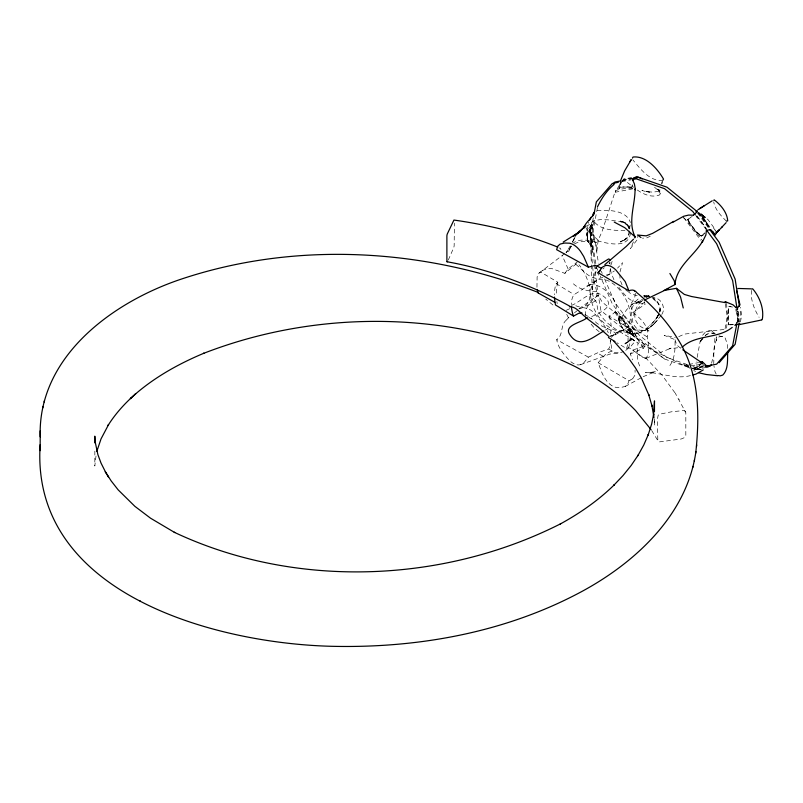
<?xml version="1.0" encoding="UTF-8"?>
<svg xmlns="http://www.w3.org/2000/svg" width="803" height="803" viewBox="0 0 803 803"><rect width="100%" height="100%" fill="white"/><g stroke="black" fill="none" stroke-linecap="round" stroke-linejoin="round"><path stroke-width="0.6" stroke-dasharray="4.01 3.01" d="M94.854 451.105L94.804 466.041L96.32 453.504M637.341 190.03C643.695 194.477 651.785 197.909 659.434 194.999L660.267 193.814L660.156 191.074L657.737 189.508L659.895 191.265L658.872 192.298L659.956 189.578M732.577 307.047L728.562 306.485L728 318.319L728.562 324.954L728.562 306.485L731.091 306.324M703.448 234.988C698.008 239.675 690.6 223.164 687.709 219.651L689.697 217.673L692.276 216.499M737.766 314.103L737.766 319.192M716.386 336.768L716.457 340.552L716.156 337.059M625.667 350.409L630.957 346.213L635.133 341.265C623.349 332.803 608.112 327.323 600.232 314.385C596.147 310.841 598.285 302.319 594.702 300.101C588.9 289.512 595.354 277.125 595.977 265.954M590.356 237.427L591.379 224.85L592.805 225.241L590.697 237.628L592.805 252.463L591.379 251.188L590.356 237.427L591.319 263.635M751.457 290.375C750.424 299.981 754.268 309.265 759.116 317.336M598.125 362.705L629 380.712L627.655 384.376L625.206 386.464L620.709 387.498L615.771 387.307A16.351 9.536 62 0 1 605.321 379.016L602.33 373.726L598.125 362.705C602.712 357.907 604.87 352.878 612.257 351.092L610.21 340.121M635.334 293.276L634.761 297.461L630.395 304.899L632.814 312.528C639.961 317.868 650.129 326.871 647.138 336.848C648.954 343.293 649.737 350.71 646.927 356.964L645.06 358.499L628.749 347.599L626.501 348.592L616.925 342.74M737.776 309.727L737.967 306.876M587.967 241.432C600.423 256.548 583.58 239.013 587.324 236.443L587.876 240.649L586.692 232.649L587.786 224.72M585.407 315.529C585.016 306.846 591.59 300.021 598.175 295.283L602.19 302.028L615.429 313.12A96.982 55.999 60 0 0 632.684 335.032L635.043 337.36L634.641 338.033L624.925 343.955L631.74 338.324L634.641 338.033M728.1 313.642L728.783 306.796M619.213 315.95L618.812 319.574L619.153 315.92L622.355 318.871L627.193 326.67L631.71 331.438L635.043 337.36M697.145 357.425L700.256 340.944M631.74 338.324L635.133 341.265M630.646 338.464L638.024 342.941C637.221 351.312 635.986 360.738 640.975 368.105M610.34 268.363L609.989 271.625L608.293 274.817M610.782 339.699L609.658 347.127L608.644 349.004L597.392 352.939L588.358 357.154L583.691 362.966L580.469 364.672A16.351 9.807 60.5 0 1 569.618 360.667C564.057 354.605 558.135 348.03 556.69 339.649C563.646 335.152 560.012 325.165 566.376 320.046M630.425 233.061C628.729 250.084 604.729 242.918 593.999 239.816L591.279 240.117L589.803 230.712L591.279 223.023L593.999 220.604L600.483 219.62L607.941 219.831L620.046 221.598L625.186 223.636L628.147 225.974L629.893 228.865L627.103 224.167L624.363 222.301L620.568 221.116L624.202 222.421L626.952 224.428L624.363 222.301M631.65 331.418L630.867 330.856L631.58 331.328C635.394 335.955 627.705 332.522 626.26 331.438C622.536 331.91 614.165 312.166 621.432 317.466L633.557 333.827C641.587 333.576 649.045 328.778 654.565 323.248M587.405 237.146C585.257 231.686 593.527 229.819 591.52 225.131C586.672 229.116 585.367 238.792 589.522 244.283M659.343 311.745L659.654 309.285M591.901 227.58C587.134 230.411 586.672 236.544 587.806 241.442M629.311 230.923C629.652 236.323 625.627 241.01 620.398 241.954L627.103 238.1M629.04 231.485C629.502 236.744 625.146 240.569 620.328 241.532L624.202 240.318L626.952 238.13L624.102 240.147M726.625 328.186L727.508 316.613L726.625 304.006M632.684 188.705A96.982 55.999 60 0 0 615.429 190.692L601.989 231.676L598.175 240.217L596.82 251.58L596.679 242.265C589.071 240.448 579.886 238.029 573.021 243.048M659.865 311.684C661.2 306.636 658.079 301.767 654.525 298.435M619.595 323.358L618.922 319.584L619.394 316.352M659.534 311.805L659.895 309.326L659.424 311.755M629.12 228.996L629.472 226.607M659.775 311.835C661.26 306.254 656.954 301.346 653.09 297.883M659.845 311.976L660.267 308.854M629.231 228.865L630.566 223.686M590.396 228.062L589.894 231.465L592.805 252.463M737.806 307.007L737.335 309.807L737.837 306.967M610.842 265.191L612.257 261.015L609.055 263.685M595.545 321.742C597.141 326.269 627.856 334.028 609.959 336.005M632.393 185.473L631.851 187.4L622.466 186.898L619.595 187.36L618.722 188.043L619.163 188.876L621.05 181.709M594.401 263.504L590.727 231.234L593.537 216.559M593.999 220.604L592.343 229.246L593.999 239.816M597.452 207.766L593.236 229.778L598.466 263.143M725.059 328.798L727.167 316.412L725.44 304.036M736.843 323.729L738.248 316.392L737.084 308.984M738.087 322.425L739.131 316.934L737.847 308.703M739.352 322.284L740.747 314.947L739.784 308.774M740.436 321.953L741.671 315.469L740.386 307.248M618.722 319.534L619.364 316.312M659.554 312.126L660.156 309.356M620.528 180.745L619.183 188.866L621.753 181.689M632.252 184.67L631.851 187.4M619.976 272.026L622.536 262.681L617.527 268.152M615.259 312.849L615.56 311.775L622.375 318.871M711.609 363.217L714.108 351.915L714.971 337.3M628.749 347.599C629.512 345.25 632.975 322.304 627.083 327.132L609.015 316.011C629.291 308.442 602.3 281.793 590.004 284.874M536.956 287.273L537.117 276.884L538.542 273.512L540.519 271.916L557.814 282.254L555.716 284.543A52.075 30.062 60 0 0 554.461 294.821M626.501 348.592L626.842 347.619A52.075 30.062 60 0 0 627.785 331.609L627.083 327.132M557.814 282.254L556.499 288.147L556.308 295.805M591.289 224.92L590.506 226.817M621.432 317.466L626.721 309.597L639.288 297.963M570.853 245.939L568.383 252.132L571.043 246.21M588.218 223.405L588.679 222.17M632.734 188.846L615.54 192.188L620.358 183.024M661.762 314.525C666.57 307.679 660.457 296.307 651.966 297.742M633.467 241.803L630.435 248.549L638.024 238.591L637.331 236.453M639.61 332.733C647.348 328.307 655.047 322.244 658.771 313.933M611.434 337.431C621.181 324.201 637.291 336.788 645.13 345.742L632.764 350.108L630.385 353.993L632.503 359.925M658.912 314.003L654.555 320.829L649.597 325.627M448.295 260.021L453.785 247.545A3.573 0.753 -81.2 0 0 454.157 245.588L454.398 223.104M659.082 314.033L655.639 319.403L657.938 316.512M657.506 316.804L658.902 313.983M641.316 301.195C635.384 306.686 632.001 316.984 637.712 323.669C640.724 329.28 659.644 333.024 640.423 329.963C639.188 330.695 613.101 328.256 622.546 333.375M571.074 246.049L570.25 247.685L573.332 244.463M574.366 238.401L572.308 242.305L575.631 235.931M572.308 242.305L575.58 236.062M737.606 322.033L737.927 311.604L736.271 307.88M702.605 335.293L705.747 331.719L708.969 330.746L711.849 330.816L715.242 333.807M542.166 270.581L547.104 268.583L552.253 268.714L564.86 273.351L575.771 264.277L576.574 262.862M645.13 345.742L643.323 348.311L630.385 353.993M669.893 365.526C675.162 358.028 675.233 348.442 674.982 339.639L664.171 335.293L675.343 337.431M620.649 182.923L618.722 188.043C619.675 185.784 643.464 188.273 626.24 186.768M564.86 273.351L568.122 268.955L577.578 261.708M702.836 338.143L700.587 341.717L702.956 338.244M596.348 280.578L574.125 294.611L572.85 296.628A28.205 16.281 60 0 0 571.335 304.568M703.89 234.225L704.843 232.74M587.806 232.579L589.653 229.698M661.15 315.428L654.826 323.017L650.149 327.233M592.805 225.241C590.777 220.444 589.272 231.756 590.295 234.044M702.093 338.846L700.166 341.416L702.173 338.956M570.13 246.109L566.035 252.794L568.815 249.482L566.215 252.293M598.175 295.283L596.85 296.478L596.679 291.549L594.421 282.184L592.654 267.178M628.578 228.835L630.064 226.918M645.06 358.499L646.104 358.248L662.114 375.262L675.524 393.57M736.1 323.268L737.295 321.883M643.323 348.311C635.986 337.119 628.719 324.753 631.81 310.641C631.288 302.942 639.439 303.504 643.323 299.67M566.547 319.855L568.936 317.315M654.826 323.017L659.122 318.339M622.355 181.036L623.67 179.631L623.319 179.139L632.393 177.383M701.42 235.992L704.161 233.452M692.949 368.547L696.452 367.734L701.441 363.588M622.034 181.348L623.67 179.631L633.567 187.27M622.104 180.936L623.7 179.31L627.193 178.427L631.058 178.657M578.923 308.894C598.647 304.498 588.087 274.997 578.923 264.709M692.859 368.326L696.331 367.543L701.42 363.588M699.122 365.887L701.42 363.709M692.537 368.095C696.131 371.387 699.503 365.877 703.9 366.891M644.869 301.828C638.064 307.419 627.645 317.687 635.193 326.691C640.583 334.64 650.45 328.206 654.997 322.826M690.851 217.362L687.709 219.651M632.734 378.665L635.143 374.81L635.053 370.163M564.68 253.638L538.542 273.512M602.953 268.925L604.288 267.76M589.522 229.578L591.851 227.681L591.279 223.023M577.578 310.349L574.035 313.16M579.053 308.784L597.512 295.444M646.586 297.24L649.075 295.645L643.775 295.956M705.084 335.513L707.453 333.757M632.814 312.528L645.13 304.317L644.337 301.978M606.887 275.921L614.395 270.912M635.524 303.393L642.38 299.208M632.583 378.785L630.807 379.849M619.735 187.531L618.922 188.053L619.394 188.625M646.014 329.943L649.547 327.714M595.977 300.533L585.387 306.626M705.355 335.453L708.055 333.817L714.349 333.255M571.435 305.351C581.171 302.119 592.433 287.062 603.374 296.166C618.27 307.188 596.85 313.481 588.77 318.118M605.472 330.073L607.921 328.367M610.29 336.477L616.001 333.797M614.877 335.022L624.553 329.431M586.029 226.255L591.931 223.395M615.59 333.094L620.067 330.866M696.331 367.543L699.172 365.987M646.224 297.12L648.151 296.076M641.105 377.811L625.206 386.464M650.289 236.152L646.987 237.818L642.47 238.21M643.133 376.717L655.77 371.468L649.627 372.662L651.916 372.361L645.431 372.301C660.588 372.421 675.584 379.769 690.7 375.513M574.396 243.951C580.439 240.438 587.826 241.482 594.421 242.506L596.669 242.265M569.739 308.673L566.215 310.329M630.696 379.909L629 380.712M618.862 287.303C623.831 294.089 632.925 306.174 641.988 301.125M641.185 300.543L630.395 304.899M678.696 336.708L684.347 334.108L726.484 329.19M586.672 286.169L589.994 284.874M646.054 358.309L671.629 347.95L669.019 348.813L680.864 347.378M580.469 364.672L609.848 354.093L619.565 352.918L623.74 351.473M609.828 273.964L606.225 275.138M643.605 295.775L649.396 295.193M727.699 348.492L727.237 343.935L725.199 338.043L723.593 336.638L721.124 336.337L718.625 337.079C712.131 344.065 714.269 354.946 713.726 363.679M635.334 333.887L637.562 333.315M643.916 296.859L649.547 296.709L643.946 296.959M662.897 180.203C649.948 182.01 640.212 168.65 632.804 159.807M559.189 248.057L560.374 248.177L560.936 249.643M733.741 324.643L728.562 324.954M602.912 277.416C591.028 281.763 583.671 270.611 575.771 264.277M622.636 180.243L633.547 178.125M622.014 180.635L631.59 178.778M621.903 181.619L631.479 179.762M687.589 364.713L685.13 365.194L682.43 364.251L685.18 365.335A96.982 55.999 60 0 0 702.434 363.347M688.813 364.482L698.64 362.575M703.599 365.716L695.217 367.342L691.694 366.118M692.708 368.798L703.478 366.7M695.388 369.521L707.513 367.162M597.081 210.627C608.112 209.834 626.481 209.944 630.395 222.551M624.995 230.29C614.255 230.772 599.771 230.2 593.146 220.423M626.26 331.438L630.807 333.687L633.557 333.827M649.697 192.017L641.898 190.452L645.933 191.606L653.09 192.158L660.156 191.074L659.122 191.947L659.895 191.265L659.584 190.381M732.577 324.733L728.371 324.442M614.245 352.678L619.565 352.918M630.807 333.687L633.437 333.827M701.32 369.47L692.226 368.286M649.697 296.357L645.933 296.096L649.607 296.538M711.408 333.054L713.546 333.215M596.679 291.549C587.786 291.148 578.019 289.401 571.957 282.254M693.822 369.711L700.999 369.39L692.848 368.055M646.024 358.178L641.647 356.893L632.764 350.108M632.563 333.837L630.054 333.556L626.24 331.629L629.753 333.255M721.124 336.337L719.779 336.206L722.329 336.497L718.926 335.554M588.98 317.406L593.909 320.216M638.686 302.49L645.13 304.317M689.807 368.326L687.709 365.656L688.562 365.977M637.231 295.675L631.509 294.119L628.659 292.182M645.983 191.415L649.547 192.369M686.987 364.482L666.992 357.536L638.766 334.751L614.837 302.48L604.177 277.898M594.541 264.749L597.502 290.827L600.935 310.51L616.262 323.318L664.482 358.981L688.01 367.162M633.226 333.817L629.753 333.044L631.851 333.406M682.821 364.943L638.024 342.941M602.802 356.11L597.392 352.939M575.771 305.702C581.693 308.503 589.382 306.786 593.758 312.969C599.379 318.901 604.789 325.265 608.293 332.713M688.552 367.312L682.43 364.251M647.138 336.848L629.291 326.048M598.827 275.208L596.659 271.484L596.157 266.877M612.257 351.092L608.644 349.004M702.565 364.381L704.161 365.235M588.358 357.154L556.69 339.649M584.855 314.555L591.67 318.389M693.641 370.414L695.579 371.528M556.057 283.569L574.125 294.611M696.713 216.499L701.32 221.216L706.228 229.507M599.189 331.739L593.658 327.172L589.452 322.194M705.355 217.171L700.587 213.879L708.055 219.691L715.804 230.18M688.151 220.765L696.452 231.736L701.451 236.022M687.709 365.656L688.251 366.068M589.653 244.132L591.891 246.009L590.506 236.413L590.807 237.307M696.522 216.8L697.205 217.292M552.956 305.02L545.729 299.087M726.404 221.126C720.903 215.887 715.152 209.573 713.686 201.874M654.505 187.219L659.223 191.134L660.267 193.814M626.832 224.679L624.102 222.551L620.398 221.046C624.523 221.949 628.849 225.432 628.679 229.086M683.323 217.643L685.13 219.099A96.982 55.999 60 0 1 701.782 239.936M664.482 358.981L636.257 336.206L612.328 303.925L600.222 276.001M635.454 337.14L632.734 334.941L615.56 311.775M598.175 240.217L588.027 230.993L585.758 227.49M625.407 289.602L627.625 291.429M680.693 348.321L676.738 344.959L674.982 339.639M699.172 234.486L701.441 236.373M711.849 330.816L713.987 333.235M702.836 215.405L705.215 217.432L701.029 213.759L705.084 217.693M700.065 214.08L709.26 226.446M698.71 212.745L699.242 213.257M696.452 231.736L699.122 234.356M683.604 217.452L700.818 240.258M652.929 298.294L656.332 301.667L652.779 298.134M698.58 212.243L702.023 215.746L710.163 227.701M697.606 212.404L701.581 216.439L709.31 227.801L701.581 216.439M698.52 213.166L709.26 227.65M697.395 212.915L708.999 228.564M696.813 215.746L706.801 229.216M695.609 215.334L705.767 229.026M623.329 315.127L636.93 333.486M713.546 227.932L716.256 232.097M702.023 215.746L707.112 223.274M736.08 308.984L737.576 311.725M651.695 430.488L658.119 441.078A3.112 2.449 -24.9 0 0 659.373 441.901L681.185 439.01L684.417 437.635L685.822 435.336L685.822 412.632L675.213 393.068M622.556 327.734L619.735 323.318L618.922 319.584M627.103 224.167L628.759 226.777L629.04 228.855M678.906 399.141L679.218 399.653M685.571 411.989L685.26 411.477A3.573 2.821 -24.9 0 0 683.855 410.544L671.75 411.748L659.373 414.248A3.112 2.449 -24.9 0 0 658.119 415.462L657.286 420.059L657.848 440.616M687.8 219.751L689.807 223.636M613.964 279.825L610.922 272.167L610.471 267.64M568.122 268.955L562.261 255.615M716.216 374.128L715.011 371.689L713.947 365.947M566.707 314.284L568.424 317.777M622.104 318.49L623.7 321.812M622.064 284.854L620.067 279.876L619.906 275.178M601.276 271.203L602.24 273.432M597.793 270.41L596.348 267.068L590.727 231.234M738.991 322.053L736.602 313.582M609.015 316.011L609.698 317.908A28.205 16.281 60 0 1 610.049 334.68M594.421 242.506L591.379 224.85M736.572 313.431L735.428 307.8M687.99 219.771L688.301 220.885M688.301 366.851L687.99 365.696L688.151 366.971M615.54 192.188L615.259 190.763M556.85 301.506L557.202 303.685M609.658 261.969L609.959 264.006M586.692 232.649L587.545 239.093M697.094 368.216L696.793 361.039M589.803 230.712L590.878 240.157M591.279 240.117L591.841 245.648M728.231 322.515L728.401 324.241M592.303 263.153L591.379 251.188M654.335 421.033L654.606 426.845M591.359 264.88L592.323 291.087M654.485 418.704L654.495 424.626M700.336 214.291A52.667 1.676 39.9 0 1 699.473 213.447M628.578 341.676L623.831 344.045L628.578 341.676M659.363 190.301L657.577 189.056L659.654 191.465L659.363 190.301M590.556 295.022A28.205 16.281 60 0 0 621.532 330.555A28.205 16.281 60 0 0 619.274 289.451A28.205 16.281 60 0 0 590.556 295.022"/><path stroke-width="1.2" d="M695.92 451.557C687.047 514.542 636.046 561.909 582.727 591.008C506.131 632.523 417.58 648.422 331.057 646.285C214.02 643.213 30.353 593.397 40.16 444.681M40.2 436.832C37.661 356.261 113.394 301.406 182.522 278.701C297.612 240.619 425.941 248.729 538.281 292.473M654.465 411.588L654.495 400.908L653.512 415.512L653.692 414.027L651.655 424.044L648.141 435.065L648.473 434.192L643.745 445.063L637.833 455.723L638.244 455.04L631.168 465.469L622.977 475.607L613.693 485.413L614.175 484.932C598.215 500.53 579.726 513.348 560.183 524.038L560.665 523.777C442.433 583.61 294.571 589.021 174.181 532.248L174.733 532.54L150.542 518.196L134.874 506.332L118.161 489.86L111.155 480.897L105.273 471.692L108.566 477.133L108.074 476.33M40.15 450.644L40.21 430.86M588.398 267.168L556.63 249.673L557.814 246.099L560.193 244.052L564.66 243.038L569.618 243.209A16.351 9.335 58 0 1 580.469 251.279L583.691 256.428L588.398 267.168L595.284 265.331L601.487 268.262M695.719 453.183C699.885 414.468 699.463 372.401 677.481 338.575C666.831 321.049 652.688 305.863 636.98 292.784C635.083 289.953 631.77 289.321 628.95 290.897L598.155 272.729L602.33 267.188L605.321 265.622A16.351 9.064 59.5 0 1 615.771 269.858L625.206 281.592L628.95 290.897M716.256 232.097L716.115 233.854L716.386 232.278M736.271 307.88L733.039 304.849L725.059 301.577L726.484 302.851L691.483 296.508L684.347 294.43L676.447 288.317L664.151 290.395L674.982 284.563L674.239 280.769L669.893 273.512M706.379 230.15L705.897 234.928L702.304 242.265L702.434 240.92M696.522 446.558L696.723 444.942M633.226 180.284L633.547 178.125L636.93 176.499L642.229 178.959M592.815 215.947L593.146 213.799L594.632 211.872M594.009 214.11L596.348 201.884L612.328 183.475L618.31 182.321M736.843 323.729L732.627 345.752L716.637 364.15L705.877 366.238M739.111 323.509L735.136 344.296L719.147 362.695M674.982 284.563C676.317 266.295 693.993 256.016 702.605 241.191M692.738 467.617L693.019 466.382M694.264 461.022L694.545 459.798M42.73 407.954L43.081 406.448M44.135 401.992L44.486 400.506M737.907 288.809L738.037 288.327M96.802 451.437L101.037 438.88L108.586 424.586L108.084 425.369C115.572 413.495 125.127 403.036 135.667 393.811L130.327 398.649L130.909 398.117M661.762 183.526L662.365 181.649M620.528 180.745L624.634 170.888L631.248 159.626L629.733 161.955M634.761 237.929L635.133 236.915C627.494 221.949 635.243 205.006 635.043 189.096L635.434 189.789L634.38 183.807L632.593 179.862M705.084 365.746L707.513 367.162L710.695 365.576L711.127 364.612M589.613 220.022L590.968 217.252M597.392 206.993C601.537 198.502 606.747 190.421 614.144 184.409M632.413 158.131L633.045 157.027C646.134 155.591 657.577 168.881 663.539 179.109L662.897 180.203M594.421 212.594C591.861 218.657 585.548 221.919 583.54 228.293L584.885 225.874L581.101 230.421L573.322 236.253L580.579 231.234L563.184 242.084M447.602 261.346L447.221 261.768A3.112 0.652 -81.2 0 1 446.89 261.467L446.89 235.851A3.112 0.652 -81.2 0 1 447.221 234.115L453.936 220.052C489.418 225.111 524.5 233.733 557.794 247.113M447.09 261.778C490.011 269.356 533.754 286.199 569.939 306.284M576.132 235.018L579.063 231.455L585.146 226.767M706.68 231.144L707.513 230.18L710.695 229.588L714.359 233.894M613.241 183.867L614.837 182.03L620.819 180.866M706.228 367.061L705.897 365.184L703.067 362.404L702.324 361.852L699.865 362.334M717.169 232.067L722.499 226.536M721.445 227.61L726.143 222.632M718.143 231.013L716.989 232.258L719.187 229.909L718.073 231.093M713.726 200.338L714.178 199.857C720.612 204.665 727.217 212.424 727.699 220.885L726.404 221.126M633.507 239.194L626.25 246.421L604.85 264.609M598.155 272.729L599.49 271.404M599.771 271.123L600.293 270.621M135.105 394.333C155.441 376.727 179.25 363.538 203.992 353.2L203.5 353.4C322.003 307.378 461.223 310.219 575.661 366.83L582.406 370.494C601.788 381.375 620.087 394.464 635.534 410.514L651.072 429.625M734.795 325.305L736.271 324.251M682.088 347.328C695.579 334.158 717.631 339.318 732.226 327.393M703.277 369.912L695.96 374.108L692.808 374.951M693.521 215.094L695.378 213.819C696.261 212.885 696.733 209.212 697.466 211.39M697.897 209.784L712.231 200.79M699.604 208.66L704.472 205.538M672.382 222.551L683.664 216.268L688.552 215.084L693.39 215.194M603.896 330.987C593.668 336.447 579.896 349.737 570.15 335.092C562.552 325.215 582.024 322.505 586.913 317.847M597.322 265.903L608.644 258.927L610.451 259.841M554.512 297.08A52.075 30.062 60 0 0 554.773 300.553L555.455 304.929L573.523 316.101L578.672 313.331L582.055 313.019M673.717 221.347L652.578 233.382L646.194 235.861L637.472 235.028L640.975 237.527M668.387 288.588L644.317 300.131M702.434 363.347L702.324 361.852M761.083 320.076L739.523 324.583M751.909 289.05L752.652 288.779C759.638 296.919 764.305 308.814 762.248 319.644L761.495 319.905M740.025 324.111L735.699 324.753M537.117 289.461L538.201 292.914M632.784 178.547L638.766 177.383L666.992 187.199L695.217 209.974L696.673 211.932M632.674 179.531L636.257 178.828L664.482 188.645L692.708 211.42L694.886 214.361M706.158 366.449L710.695 365.576M569.427 306.796C577.257 306.314 581.272 315.198 587.555 318.229M751.106 288.849L738.961 288.488M717.611 375.754L706.389 374.519L698.6 372.763M717.822 375.523L720.301 375.824L722.79 375.081C728.632 369.109 727.277 359.644 727.719 351.975M736.06 307.258L737.666 307.529L740.015 304.899L736.602 290.475M614.245 222.1L624.784 227.711L635.133 236.915M538.12 292.934L554.843 302.319M139.571 600.604L140.194 600.935M608.423 337.551L614.988 341.566M585.748 317.506L597.974 326.841L609.136 336.618M682.771 349.777L702.605 363.277M634.049 290.435L634.611 291.108M613.934 341.295L627.695 356.964L635.404 367.804L641.547 378.333L648.965 395.367L648.663 394.574L652.046 406.097L651.815 405.063L653.983 417.55M705.175 365.967L705.857 366.72M709.722 229.538L719.147 242.255L735.136 279.113L739.392 306.304M706.489 230.009L716.637 243.7L732.627 280.558L736.893 307.75M712.602 231.364L715.182 235.138L714.73 234.456M676.447 288.317L680.583 297.11L683.253 307.95M105.765 472.505L101.037 463.1L97.876 454.578L95.055 441.339L95.276 443.166L94.804 436.149L94.824 442.383M573.523 316.101L572.85 314.254A28.205 16.281 60 0 1 571.425 306.876"/></g></svg>
